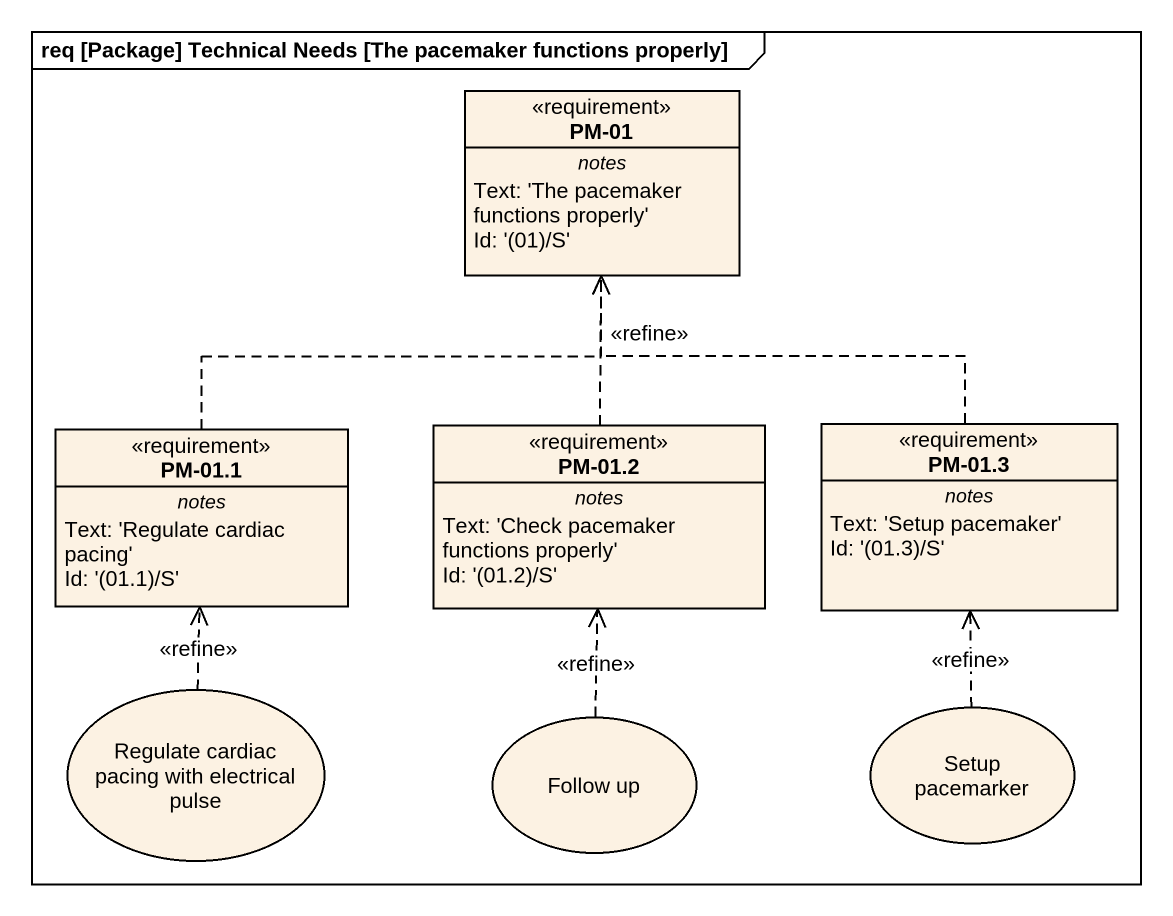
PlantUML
@startuml
mainframe req [Package] Technical Needs [The pacemaker functions properly]
allowmixing
hide circle
hide empty members
class "PM-01" as PM_01 <<requirement>> {
  -- notes --
  Text: 'The pacemaker functions properly'
  {field} Id: '(01)/S'
}
class "PM-01.1" as PM_01_1 <<requirement>> {
  -- notes --
  Text: 'Regulate cardiac pacing'
  {field} Id: '(01.1)/S'
}
class "PM-01.2" as PM_01_2 <<requirement>> {
  -- notes --
  Text: 'Check pacemaker functions properly'
  {field} Id: '(01.2)/S'
}
class "PM-01.3" as PM_01_3 <<requirement>> {
  -- notes --
  Text: 'Setup pacemaker'
  {field} Id: '(01.3)/S'
}
usecase "Regulate cardiac pacing with electrical pulse" as Regulate_cardiac_pacing
usecase "Follow up" as Follow_up
usecase "Setup pacemarker" as Setup_pacemarker
PM_01_1 .up.> PM_01
PM_01_2 .up.> PM_01 : <<refine>>
PM_01_3 .up.> PM_01
Regulate_cardiac_pacing .up.> PM_01_1 : <<refine>>
Follow_up .up.> PM_01_2 : <<refine>>
Setup_pacemarker .up.> PM_01_3 : <<refine>>
@enduml
